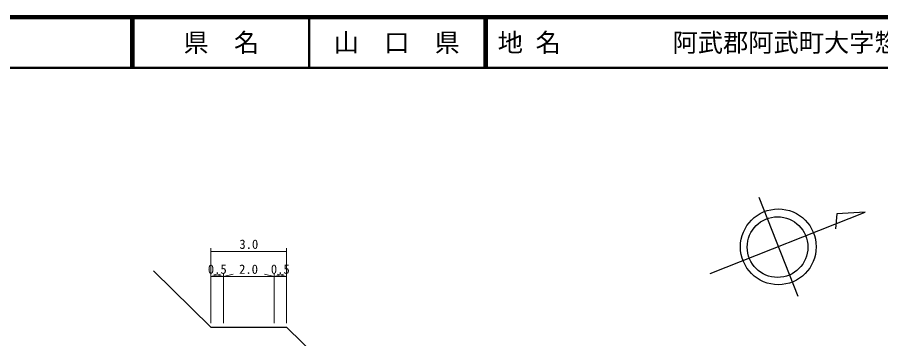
# Model space of a CAD drawing. Units: millimetres, scale not verified. Extents: x 40000 to 680000, y 20000 to 380000.
# Drawn here: x 275203 to 446258, y 316391 to 380000 of the extents above; entities that cross this region are included whole.
import ezdxf
from ezdxf.enums import TextEntityAlignment as Align

# ---------------------------------------------------------------- set-up
doc = ezdxf.new("R2010")
doc.units = ezdxf.units.MM
doc.header["$LTSCALE"] = 1000
for name, color, linetype, lineweight in [('M-BGD', 7, 'Continuous', 25), ('M-BMK-SRVR', 3, 'Continuous', 25), ('M-STR-HTXT', 7, 'Continuous', 13), ('M-TTL', 2, 'Continuous', 140), ('M-TTL-LINE', 7, 'Continuous', 50)]:
    doc.layers.add(name, color=color, linetype=linetype, lineweight=lineweight)
doc.layers.add('M-TTL-TXT', color=7, linetype='Continuous')
doc.styles.add('ＭＳ ゴシック', font='')
doc.styles.get('ＭＳ ゴシック').set_extended_font_data('MS Gothic')

msp = doc.modelspace()

# ---------------------------------------------------------------- linework, layer by layer
at = {"layer": 'M-BGD'}
for p, q in [((313567, 318671), (302182, 329847)), ((313567, 318671), (328567, 318671)), ((328567, 318671), (339952, 307496))]:
    msp.add_line(p, q, dxfattribs=at)
at = {"layer": 'M-BMK-SRVR'}
for p, q in [((422103, 344377), (429808, 324841)), ((412467, 329289), (443193, 341407)), ((437533, 341117), (437265, 338128)), ((443193, 341407), (437533, 341117))]:
    msp.add_line(p, q, dxfattribs=at)
for centre, radius in [((425971, 334570), 7500), ((425821, 334520), 6000)]:
    msp.add_circle(centre, radius, dxfattribs=at)
at = {"layer": 'M-STR-HTXT'}
for p, q in [((313567, 319498), (313567, 334325)), ((313567, 333627), (328567, 333627)), ((328567, 319498), (328567, 334325)), ((313567, 328685), (315467, 329185)), ((313567, 328685), (316067, 328685)), ((316067, 328685), (314167, 329185)), ((316067, 319498), (316067, 329198)), ((316067, 328685), (317967, 329185)), ((316067, 328685), (326067, 328685)), ((326067, 328685), (324167, 329185)), ((326067, 319498), (326067, 329198)), ((326067, 328685), (327967, 329185)), ((326067, 328685), (328567, 328685)), ((328567, 328685), (326667, 329185))]:
    msp.add_line(p, q, dxfattribs=at)
at = {"layer": 'M-TTL'}
msp.add_line((680000, 380000), (40000, 380000), dxfattribs=at)
at = {"layer": 'M-TTL-LINE'}
for p, q in [((297750, 380000), (297750, 370000)), ((298250, 380000), (298250, 370000)), ((333000, 380000), (333000, 370000)), ((367750, 380000), (367750, 370000)), ((368250, 380000), (368250, 370000)), ((40000, 370000), (680000, 370000))]:
    msp.add_line(p, q, dxfattribs=at)

# ---------------------------------------------------------------- texts
at = {"layer": 'M-STR-HTXT', "style": 'ＭＳ ゴシック'}
for s, p in [('3.0', (322944, 333627)), ('0.5', (316693, 328685)), ('2.0', (322890, 328685)), ('0.5', (329177, 328685))]:
    msp.add_text(s, height=1833, dxfattribs=at).set_placement(p, align=Align.BOTTOM_RIGHT)
at = {"layer": 'M-TTL-TXT', "style": 'ＭＳ ゴシック'}
for s, p in [('県\u3000名', (315625, 375000)), ('山\u3000口\u3000県', (350375, 375000))]:
    msp.add_text(s, height=3666, dxfattribs=at).set_placement(p, align=Align.MIDDLE_CENTER)
for s, p in [('地 名', (370380, 375000)), ('阿武郡阿武町大字惣郷', (405024, 375000))]:
    msp.add_text(s, height=3666, dxfattribs=at).set_placement(p, align=Align.MIDDLE_LEFT)

doc.saveas('drawing.dxf')
